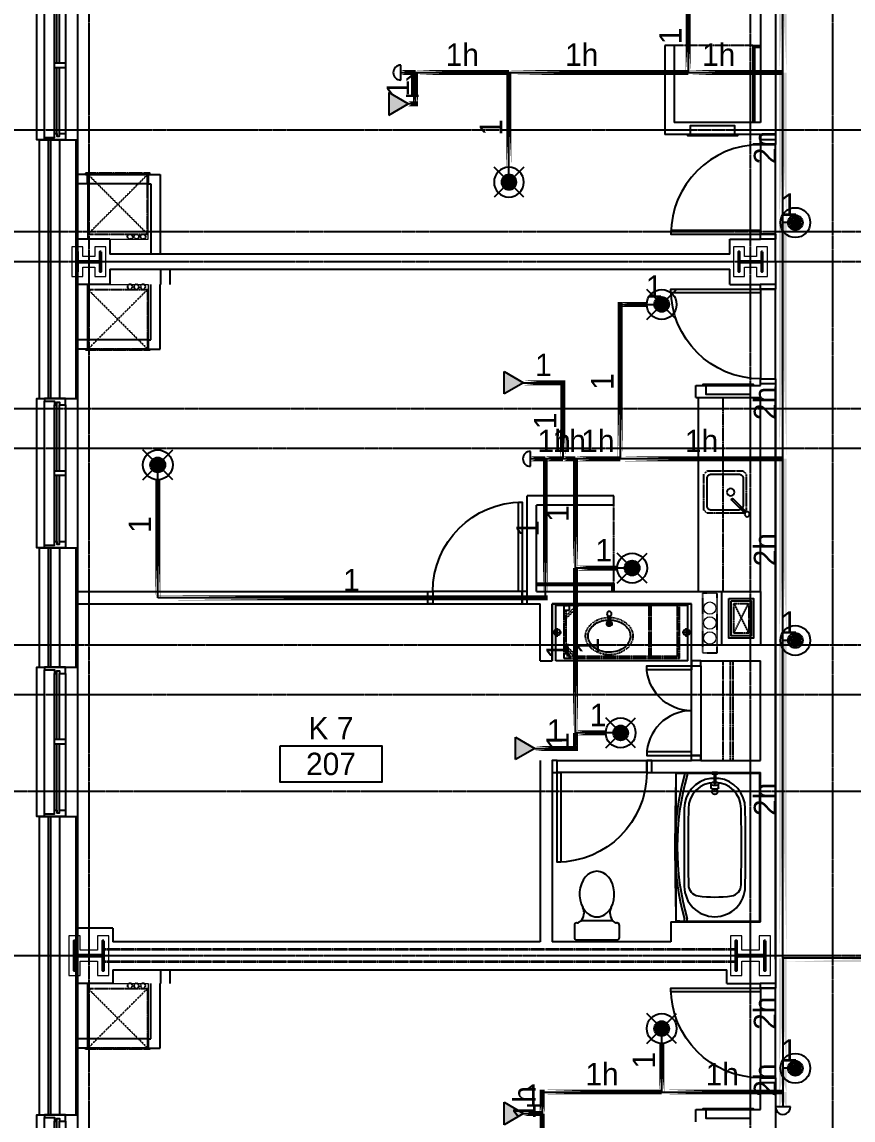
# Model space of a CAD drawing. Header units: inches. Extents: x -6955 to 13123, y -1334 to 3701.
# Drawn here: x 198.7 to 532.8, y 1567.5 to 2009 of the extents above; entities that cross this region are included whole.
import ezdxf
from ezdxf.enums import TextEntityAlignment as Align

# ---------------------------------------------------------------- set-up
doc = ezdxf.new("R2010")
doc.units = ezdxf.units.IN
doc.header["$MEASUREMENT"] = 0
doc.linetypes.add('CENTER2', pattern=[1.125, 0.75, -0.125, 0.125, -0.125])
doc.linetypes.add('HIDDEN2', pattern=[0.1875, 0.125, -0.0625])
for name, color, linetype, lineweight in [('A-Detl-Hatch', 1, 'Continuous', 18), ('A-Detl-Wide', 2, 'Continuous', 35), ('S-Detl-Hatch', 1, 'Continuous', 18), ('S-Detl-Wide', 3, 'Continuous', 35)]:
    doc.layers.add(name, color=color, linetype=linetype, lineweight=lineweight)
for name, color, linetype in [('A-Door', 7, 'Continuous'), ('A-Door-Head', 8, 'Continuous'), ('A-Eqpm', 4, 'Continuous'), ('A-Flor-Case', 6, 'Continuous'), ('A-Flor-Case-Hidden', 8, 'HIDDEN2'), ('A-Flor-Outline', 4, 'Continuous'), ('A-Flor-Ovhd', 1, 'HIDDEN2'), ('A-Flor-Pfix', 7, 'Continuous'), ('A-Flor-Spcl', 5, 'Continuous'), ('A-Flor-Wall Mtd Fixture', 7, 'Continuous'), ('A-Glaz', 7, 'Continuous'), ('A-Glaz-Sill', 8, 'Continuous'), ('A-Grid(SmallScale)', 11, 'CENTER2'), ('A-HVAC', 6, 'HIDDEN2'), ('A-Tag-Rm(Scale)', 7, 'Continuous'), ('A-Wall-Full', 7, 'Continuous'), ('A-Wall-Hatch', 15, 'Continuous'), ('headdn', 7, 'Continuous'), ('PIPEBL', 4, 'Continuous'), ('pipemn', 6, 'Continuous'), ('PIPESPC', 7, 'Continuous'), ('spk-cap', 7, 'Continuous'), ('TIDYPIPE', 7, 'Continuous')]:
    doc.layers.add(name, color=color, linetype=linetype)
doc.layers.add('G-Anno-Nplt', color=140, linetype='Continuous', lineweight=18, plot=False)
doc.styles.add('PIPE', font='PIPE.SHX')

# ---------------------------------------------------------------- blocks, each defined once
blk = doc.blocks.new('EXTERIOR WINDOW')
at = {"layer": 'A-Glaz'}
for p, q in [((3829.83, -10349.67), (3856.33, -10349.67)), ((3829.83, -10350.67), (3856.33, -10350.67)), ((3829.83, -10351.67), (3884.83, -10351.67)), ((3858.33, -10349.67), (3884.83, -10349.67)), ((3858.33, -10350.67), (3884.83, -10350.67))]:
    blk.add_line(p, q, dxfattribs=at)
for points in [[(3829.83, -10349.67), (3829.83, -10347.17), (3827.33, -10347.17), (3827.33, -10355.67), (3828.33, -10355.67), (3828.33, -10351.67), (3829.83, -10351.67), (3829.83, -10350.67), (3828.83, -10350.67), (3828.83, -10349.67), (3829.83, -10349.67)], [(3884.83, -10349.67), (3884.83, -10347.17), (3887.33, -10347.17), (3887.33, -10355.67), (3886.33, -10355.67), (3886.33, -10351.67), (3884.83, -10351.67), (3884.83, -10350.67), (3885.83, -10350.67), (3885.83, -10349.67), (3884.83, -10349.67)]]:
    blk.add_lwpolyline(points, dxfattribs=at)
blk.add_lwpolyline([(3858.33, -10347.17), (3856.33, -10347.17), (3856.33, -10351.67), (3858.33, -10351.67)], close=True, dxfattribs=at)
at = {"layer": 'A-Glaz-Sill'}
for p, q in [((3887.33, -10342.42), (3827.33, -10342.42)), ((3884.83, -10347.17), (3829.83, -10347.17)), ((3828.33, -10355.67), (3886.33, -10355.67))]:
    blk.add_line(p, q, dxfattribs=at)
blk.add_lwpolyline([(3827.33, -10355.67), (3827.33, -10358.67), (3887.33, -10358.67), (3887.33, -10355.67)], dxfattribs=at)
blk = doc.blocks.new('*U19')
at = {"layer": 'A-Detl-Hatch'}
h = blk.add_hatch(dxfattribs=at)
h.set_pattern_fill('ANSI32', color=256, scale=6, style=0)
h.set_pattern_definition([(45, (0, -6.06), (-1.591, 1.591), []), (45, (1.0607, -6.06), (-1.591, 1.591), [])])
edge = h.paths.add_edge_path()
edge.add_line((6, -12.12), (6, -11.515))
edge.add_line((6, -11.515), (0.795, -11.515))
edge.add_arc((0.795, -10.915), 0.6, 180, 270, ccw=False)
edge.add_line((0.195, -10.915), (0.195, -1.205))
edge.add_arc((0.795, -1.205), 0.6, 90, 180, ccw=False)
edge.add_line((0.795, -0.605), (6, -0.605))
edge.add_line((6, -0.605), (6, 0))
edge.add_line((6, 0), (-6, 0))
edge.add_line((-6, 0), (-6, -0.605))
edge.add_line((-6, -0.605), (-0.795, -0.605))
edge.add_arc((-0.795, -1.205), 0.6, 0, 90, ccw=False)
edge.add_line((-0.195, -1.205), (-0.195, -10.915))
edge.add_arc((-0.795, -10.915), 0.6, 270, 360, ccw=False)
edge.add_line((-0.795, -11.515), (-6, -11.515))
edge.add_line((-6, -11.515), (-6, -12.12))
edge.add_line((-6, -12.12), (6, -12.12))
at = {"color": 0, "linetype": 'ByBlock'}
blk.add_lwpolyline([(6, -12.12), (6, -11.515), (0.795, -11.515, -0.4142136), (0.195, -10.915), (0.195, -1.205, -0.4142136), (0.795, -0.605), (6, -0.605), (6, 0), (-6, 0), (-6, -0.605), (-0.795, -0.605, -0.4142136), (-0.195, -1.205), (-0.195, -10.915, -0.4142136), (-0.795, -11.515), (-6, -11.515), (-6, -12.12)], format="xyb", close=True, dxfattribs=at)
blk = doc.blocks.new('W12X65')
at = {"layer": 'S-Detl-Hatch'}
blk.add_lwpolyline([(13860.59, -7310.28), (13860.59, -7305.67), (13854.79, -7305.67), (13854.79, -7298.76), (13860.59, -7298.76), (13860.59, -7294.16), (13844.59, -7294.16), (13844.59, -7298.76), (13850.4, -7298.76), (13850.4, -7305.67), (13844.59, -7305.67), (13844.59, -7310.28)], close=True, dxfattribs=at)
at = {"layer": 'A-Detl-Wide'}
blk.add_blockref('*U19', (13852.59, -7296.16), dxfattribs=at)
blk = doc.blocks.new('*U18')
at = {"layer": 'A-Detl-Hatch'}
h = blk.add_hatch(dxfattribs=at)
h.set_pattern_fill('ANSI32', color=256, scale=6, style=0)
h.set_pattern_definition([(45, (0, -4.865), (-1.591, 1.591), []), (45, (1.0607, -4.865), (-1.591, 1.591), [])])
edge = h.paths.add_edge_path()
edge.add_line((3.98, -9.73), (3.98, -9.295))
edge.add_line((3.98, -9.295), (0.645, -9.295))
edge.add_arc((0.645, -8.795), 0.5, 180, 270, ccw=False)
edge.add_line((0.145, -8.795), (0.145, -0.935))
edge.add_arc((0.645, -0.935), 0.5, 90, 180, ccw=False)
edge.add_line((0.645, -0.435), (3.98, -0.435))
edge.add_line((3.98, -0.435), (3.98, 0))
edge.add_line((3.98, 0), (-3.98, 0))
edge.add_line((-3.98, 0), (-3.98, -0.435))
edge.add_line((-3.98, -0.435), (-0.645, -0.435))
edge.add_arc((-0.645, -0.935), 0.5, 0, 90, ccw=False)
edge.add_line((-0.145, -0.935), (-0.145, -8.795))
edge.add_arc((-0.645, -8.795), 0.5, -90, 0, ccw=False)
edge.add_line((-0.645, -9.295), (-3.98, -9.295))
edge.add_line((-3.98, -9.295), (-3.98, -9.73))
edge.add_line((-3.98, -9.73), (3.98, -9.73))
at = {"color": 0, "linetype": 'ByBlock'}
blk.add_lwpolyline([(3.98, -9.73), (3.98, -9.295), (0.645, -9.295, -0.4142136), (0.145, -8.795), (0.145, -0.935, -0.4142136), (0.645, -0.435), (3.98, -0.435), (3.98, 0), (-3.98, 0), (-3.98, -0.435), (-0.645, -0.435, -0.4142136), (-0.145, -0.935), (-0.145, -8.795, -0.4142136), (-0.645, -9.295), (-3.98, -9.295), (-3.98, -9.73)], format="xyb", close=True, dxfattribs=at)
blk = doc.blocks.new('W10X33')
at = {"layer": 'S-Detl-Hatch'}
blk.add_lwpolyline([(13773.78, -7310.28), (13773.78, -7305.84), (13769.95, -7305.84), (13769.95, -7300.98), (13773.78, -7300.98), (13773.78, -7296.55), (13761.82, -7296.55), (13761.82, -7300.98), (13765.66, -7300.98), (13765.66, -7305.84), (13761.82, -7305.84), (13761.82, -7310.28)], close=True, dxfattribs=at)
at = {"layer": 'A-Detl-Wide'}
blk.add_blockref('*U18', (13767.8, -7298.55), dxfattribs=at)
blk = doc.blocks.new('kitchen faucet')
for p, q in [((0.93, 0.38), (8.38, 0.38)), ((1, 0.12), (4, 0.12)), ((4, -0.12), (4, 0.12)), ((0.93, -0.38), (8.38, -0.38)), ((1, -0.12), (4, -0.12))]:
    blk.add_line(p, q)
blk.add_circle((0, 0), 1)
blk.add_arc((8.38, 0), 0.375, 270, 90)
blk = doc.blocks.new('kitchen sink')
blk.add_lwpolyline([(-14.94, -6.97, 0.143329), (-14, -7.25), (-3, -7.25, 0.414214), (-1.25, -5.5), (-1.25, 5.5, 0.414214), (-3, 7.25), (-14, 7.25, 0.414214), (-15.75, 5.5), (-15.75, -5.5, 0.143329), (-15.47, -6.44, 0.143329)], format="xyb")
blk.add_circle((-10.75, 0), 1.5)
at = {"layer": 'A-Flor-Case-Hidden'}
for p, q in [((-15.75, 8.5), (-17, 7.25)), ((-1.25, 8.5), (0, 7.25)), ((-16.64, -7.61), (-17, -7.25)), ((-15.75, -8.5), (-16.11, -8.14)), ((-1.25, -8.5), (0, -7.25))]:
    blk.add_line(p, q, dxfattribs=at)
for points in [[(-17, 7.25), (-17, -7.25)], [(-1.25, 8.5), (-15.75, 8.5)], [(0, -7.25), (0, 7.25)], [(-15.75, -8.5), (-1.25, -8.5)]]:
    blk.add_lwpolyline(points, dxfattribs=at)
at = {"rotation": 45.00000000000001}
blk.add_blockref('kitchen faucet', (-17.38, -8.88), dxfattribs=at)
blk = doc.blocks.new('18in door')
blk.add_lwpolyline([(0, 0), (1.5, 0), (1.5, 18), (0, 18)], close=True)
blk.add_arc((0, 0), 18, 0, 90)
blk = doc.blocks.new('Single 12x6 HVAC Shaft')
at = {"layer": 'A-Flor-Outline'}
blk.add_lwpolyline([(3.75, 17.75), (11.75, 17.75), (11.75, 3.75), (3.75, 3.75)], close=True, dxfattribs=at)
at = {"layer": 'A-HVAC'}
for p, q in [((4.75, 16.75), (10.75, 4.75)), ((4.75, 4.75), (10.75, 16.75))]:
    blk.add_line(p, q, dxfattribs=at)
blk.add_lwpolyline([(4.75, 16.75), (10.75, 16.75), (10.75, 4.75), (4.75, 4.75)], close=True, dxfattribs=at)
at = {"layer": 'A-Wall-Full'}
for points in [[(0, 21.5), (15.5, 21.5), (15.5, 0), (0, 0)], [(2.75, 18.75), (12.75, 18.75), (12.75, 2.75), (2.75, 2.75)]]:
    blk.add_lwpolyline(points, close=True, dxfattribs=at)
blk = doc.blocks.new('Plumbing Chase')
at = {"layer": 'A-Flor-Outline', "linetype": 'HIDDEN2', "ltscale": 0.5}
blk.add_lwpolyline([(0.625, 0), (6.625, 0), (6.625, 24), (0.625, 24)], close=True, dxfattribs=at)
at = {"layer": 'G-Anno-Nplt'}
for centre in [(3.625, 18), (3.625, 12), (3.625, 6)]:
    blk.add_circle(centre, 2.5, dxfattribs=at)
blk = doc.blocks.new('shower head')
for p, q in [((0.5, 0.25), (4.48, 0.25)), ((6.04, 1.5), (4.5, 1.5)), ((0.5, -0.25), (4.48, -0.25)), ((6.02, -1.5), (4.49, -1.5))]:
    blk.add_line(p, q)
blk.add_lwpolyline([(0, -1.12), (0.5, -1.12), (0.5, 1.12), (0, 1.12)], close=True)
at = {"extrusion": (0, 0, -1)}
for centre, start_param, end_param in [((4.5, 0), 4.878708, 10.826996), ((6.02, 0), 6.265998, 9.430839)]:
    blk.add_ellipse(centre, major_axis=(0, 1.5), ratio=0.483735, start_param=start_param, end_param=end_param, dxfattribs=at)
blk.add_open_spline([(4.48, 0.25), (4.49, 0.2), (4.49, 0.16), (4.49, 0.11), (4.5, 0.04), (4.5, -0.04), (4.49, -0.11), (4.49, -0.16), (4.49, -0.21), (4.48, -0.25)], degree=3, knots=[7.6339989, 7.6339989, 7.6339989, 7.6339989, 7.7552894, 7.7552894, 7.7552894, 7.9540134, 7.9540134, 7.9540134, 8.074038, 8.074038, 8.074038, 8.074038])
blk = doc.blocks.new('shower curtain rod')
for p, q in [((-59.75, 0), (-60, 0)), ((-59.75, -2.5), (-59.75, 0)), ((-0.25, 0), (0, 0)), ((-0.25, -2.5), (-0.25, 0)), ((-59.75, -2.5), (-60, -2.5)), ((-59.75, -0.75), (-58.86, -0.75)), ((-59.75, -1.75), (-59, -1.75)), ((-0.25, -0.75), (-1.14, -0.75)), ((-0.25, -1.75), (-1, -1.75)), ((-0.25, -2.5), (0, -2.5))]:
    blk.add_line(p, q)
for centre, radius, start, end in [((-30, 101.37), 107.12, 254.2934, 285.7066), ((-30, 101.34), 106.09, 254.2167, 285.7833)]:
    blk.add_arc(centre, radius, start, end)
blk = doc.blocks.new('tub plan')
for p, q in [((0.12, -32.25), (0.12, -0.31)), ((59.44, -0.12), (0.31, -0.12)), ((59.63, -32.25), (59.63, -0.31)), ((2.25, -16.5), (2.25, -20)), ((-0.07, -33.87), (59.81, -33.87)), ((0.19, -33.86), (0.19, -32.36)), ((59.56, -33.86), (59.56, -32.36))]:
    blk.add_line(p, q)
blk.add_circle((7.62, -18.25), 1.09)
for centre, radius, start, end in [((0.31, -0.31), 0.188, 90, 180), ((59.44, -0.31), 0.188, 0, 90), ((14.37, -18.25), 12.25, 90, 171.7868), ((14.5, -18.25), 10.59, 90, 180), ((30, -982.48), 976.6, 89.08325, 90.91675), ((29.77, -940.73), 933.2, 89.06218, 90.93782), ((45.05, -12.16), 4.5, 8.0478, 90), ((45.62, -18.25), 12.25, 270, 90), ((1.97, -18.25), 48, 351.9522, 8.0478), ((14.37, -18.25), 12.25, 188.2132, 270), ((14.5, -18.25), 10.59, 180, 270), ((45.05, -24.34), 4.5, 270, 351.9522), ((30, 945.98), 976.6, 269.08325, 270.91675), ((29.77, 904.23), 933.2, 269.06218, 270.93782), ((0.25, -32.25), 0.13, 180, 241.143), ((0.25, -33.69), 0.13, 246.6399, 270), ((29.87, 1136.13), 1170.38, 268.54955, 271.45045), ((59.5, -32.25), 0.13, 298.857, 0), ((59.81, -33.81), 0.06, 270, 0)]:
    blk.add_arc(centre, radius, start, end)
at = {"layer": 'A-Flor-Pfix'}
blk.add_blockref('shower head', (-0.07, -18.25), dxfattribs=at)
at = {"layer": 'A-Flor-Spcl'}
blk.add_blockref('shower curtain rod', (59.87, -28.62), dxfattribs=at)
blk = doc.blocks.new('Toiliet American Std Cadet Pro')
for p, q in [((5.84, 9.06), (1, 9.06)), ((0, 8.06), (0, -8.06)), ((6.84, 7.9), (6.84, 8.06)), ((7.53, 6.52), (7, 7.36)), ((7.69, -5.98), (7.69, 5.98)), ((6.84, -8.06), (6.84, -7.9)), ((7, -7.36), (7.53, -6.52)), ((1, -9.06), (5.84, -9.06))]:
    blk.add_line(p, q)
for centre, radius, start, end in [((1, 8.06), 1, 90, 180), ((5.84, 8.06), 1, 0, 90), ((7.84, 7.9), 1, 180, 212.4157), ((6.69, 5.98), 1, 0, 32.4157), ((10.89, 10.1), 4.91, 226.8784, 295.5831), ((1, -8.06), 1, 180, 270), ((5.84, -8.06), 1, 270, 0), ((7.84, -7.9), 1, 147.5844, 180), ((10.89, -10.1), 4.91, 64.417, 133.1217), ((6.69, -5.98), 1, 327.5844, 0)]:
    blk.add_arc(centre, radius, start, end)
for start_param, end_param in [(2.197169, 4.086017), (4.086017, 8.480354)]:
    blk.add_ellipse((18.39, 0), major_axis=(9.17, 0), ratio=0.762999, start_param=start_param, end_param=end_param)
blk = doc.blocks.new('sink1915rear')
for p, q in [((-0.37, -1.9), (-0.37, -5.29)), ((-0.12, -1.97), (-0.12, -4.54)), ((0.13, -1.97), (0.13, -4.54)), ((0.38, -1.9), (0.38, -5.29)), ((0.38, -5.29), (-0.37, -5.29)), ((0.13, -4.54), (-0.12, -4.54))]:
    blk.add_line(p, q)
blk.add_circle((0, -1.04), 0.938)
for start, end in [(112.0243, 67.9757), (138.5829, 221.4171), (318.587, 41.413), (264.1135, 275.8865)]:
    blk.add_arc((0, -5.04), 1, start, end)
blk.add_open_spline([(-0.75, -3.54), (-1.37, -3.58), (-1.99, -3.68), (-3.59, -4.07), (-4.53, -4.46), (-6.15, -5.47), (-6.84, -6.09), (-7.86, -7.44), (-8.21, -8.17), (-8.46, -9.28), (-8.5, -9.65), (-8.5, -10.01), (-8.5, -10.59), (-8.4, -11.17), (-7.93, -12.47), (-7.49, -13.18), (-6.28, -14.46), (-5.51, -15.02), (-3.75, -15.9), (-2.76, -16.21), (-0.69, -16.54), (0.38, -16.56), (2.47, -16.29), (3.47, -16), (5.27, -15.17), (6.07, -14.63), (7.34, -13.38), (7.81, -12.68), (8.41, -11.21), (8.54, -10.45), (8.44, -8.94), (8.22, -8.19), (7.42, -6.76), (6.85, -6.1), (5.41, -4.95), (4.55, -4.47), (2.7, -3.81), (1.74, -3.61), (0.75, -3.54)], degree=3, knots=[4.798605, 4.798605, 4.798605, 4.798605, 5.014176, 5.014176, 5.378501, 5.378501, 5.742827, 5.742827, 6.107152, 6.107152, 6.283185, 6.283185, 6.283185, 6.561131, 6.561131, 6.925457, 6.925457, 7.289782, 7.289782, 7.654107, 7.654107, 8.018433, 8.018433, 8.382758, 8.382758, 8.747084, 8.747084, 9.111409, 9.111409, 9.475734, 9.475734, 9.84006, 9.84006, 10.204385, 10.204385, 10.56871, 10.56871, 10.909356, 10.909356, 10.909356, 10.909356])
at = {"layer": 'A-Flor-Case-Hidden', "linetype": 'HIDDEN2', "ltscale": 0.25}
blk.add_ellipse((0, -10.01), major_axis=(-9.5, 0), ratio=0.789474, start_param=4.791408, end_param=10.916548, dxfattribs=at)
blk = doc.blocks.new('wall sconce')
for p, q in [((0, 0), (3.75, 0)), ((2, -1.75), (2, 1.75))]:
    blk.add_line(p, q)
blk.add_circle((2, 0), 1.25)
blk = doc.blocks.new('41in Std Vanity')
at = {"layer": 'A-Flor-Case'}
for p, q in [((23, 54.5), (0, 54.5)), ((0.75, 1.5), (0.75, 54.5)), ((23, 1.5), (23, 54.5)), ((23, 1.5), (0, 1.5))]:
    blk.add_line(p, q, dxfattribs=at)
at = {"layer": 'A-Flor-Case-Hidden'}
for p, q in [((22, 51.12), (0.75, 51.12)), ((4.83, 50.38), (0.75, 46.3)), ((5.89, 50.38), (0.75, 45.24)), ((20, 50.38), (2.75, 50.38)), ((16.86, 50.38), (21.25, 45.99)), ((17.92, 50.38), (21.25, 47.05)), ((21.25, 4.88), (21.25, 49.12)), ((22, 4.88), (22, 51.12)), ((21.25, 17), (0.75, 17)), ((21.25, 16.25), (0.75, 16.25)), ((21.25, 5.62), (0.75, 5.62)), ((22, 4.88), (0.75, 4.88))]:
    blk.add_line(p, q, dxfattribs=at)
for points in [[(0.75, 49.12), (2.75, 49.12), (2.75, 51.12), (0.75, 51.12)], [(20, 49.12), (22, 49.12), (22, 51.12), (20, 51.12)]]:
    blk.add_lwpolyline(points, close=True, dxfattribs=at)
at = {"layer": 'A-Wall-Full'}
for p, q in [((0, 0), (0, 56)), ((0, 56), (23, 56)), ((23, 0), (0, 0))]:
    blk.add_line(p, q, dxfattribs=at)
at = {"layer": 'A-Flor-Pfix', "rotation": 90}
blk.add_blockref('sink1915rear', (2.99, 33.06), dxfattribs=at)
at = {"layer": 'A-Flor-Wall Mtd Fixture', "xscale": -1, "rotation": 90}
blk.add_blockref('wall sconce', (11.5, 56), dxfattribs=at)
at = {"layer": 'A-Flor-Wall Mtd Fixture', "rotation": 90}
blk.add_blockref('wall sconce', (11.5, 0), dxfattribs=at)
blk = doc.blocks.new('36in door')
blk.add_lwpolyline([(-1.5, -36), (0, -36), (0, 0), (-1.5, 0)], close=True)
blk.add_arc((0, 0), 36, 180, 270)
blk = doc.blocks.new('HVAC UNIT NICHE')
at = {"layer": 'A-Door-Head'}
blk.add_lwpolyline([(4, 0), (28.5, 0), (28.5, -3.75), (4, -3.75)], close=True, dxfattribs=at)
at = {"layer": 'A-HVAC'}
for p, q in [((4.25, 0), (28.25, -24)), ((4.25, -24), (28.25, 0))]:
    blk.add_line(p, q, dxfattribs=at)
for points in [[(3.25, 0), (29.25, 0), (29.25, 0.5), (3.25, 0.5)], [(4.25, -24), (28.25, -24), (28.25, 0), (4.25, 0)]]:
    blk.add_lwpolyline(points, close=True, dxfattribs=at)
for centre in [(21.13, -25), (23.75, -25), (26.36, -25)]:
    blk.add_circle(centre, 1, dxfattribs=at)
at = {"layer": 'A-Wall-Full'}
for p, q in [((4, 0), (0, 0)), ((4, -3.75), (4, 0)), ((28.5, 0), (33.25, 0)), ((28.5, -3.75), (28.5, 0)), ((33.25, 0), (33.25, -26)), ((4, -3.75), (0, -3.75)), ((28.5, -3.75), (29.5, -3.75)), ((29.5, -3.75), (29.5, -26))]:
    blk.add_line(p, q, dxfattribs=at)
at = {"layer": 'G-Anno-Nplt'}
blk.add_lwpolyline([(4, 0), (4, -26), (28.5, -26), (28.5, 0)], close=True, dxfattribs=at)
blk = doc.blocks.new('Rm Tag')
blk.add_lwpolyline([(-0.2124, 0.0759), (0.2124, 0.0759), (0.2124, -0.0759), (-0.2124, -0.0759)], close=True)
for p in [(0, 0.2858), (0, 0.1493), (0, 0)]:
    blk.add_attdef('XXX', text='', height=0.0938).set_placement(p, align=Align.MIDDLE_CENTER)
blk = doc.blocks.new('side2')
for p, q in [((0, 0), (7.79, 4.5)), ((7.79, 4.5), (7.79, -4.5)), ((7.79, -4.5), (0, 0))]:
    blk.add_line(p, q)
blk.add_solid([(7.79, -4.5), (0, 0), (7.79, 4.5)])
blk = doc.blocks.new('dpend2')
for p, q in [((-6, -6), (6, 6)), ((6, -6), (-6, 6))]:
    blk.add_line(p, q)
for radius in [6, 3]:
    blk.add_circle((0, 0), radius)
for points in [[(0, 0), (-3, 0), (-2.08, 2.07)], [(0, 0), (-3, 0), (-2.08, -2.07)], [(0, 0), (0, 3), (-2.12, 2.14)], [(0, 0), (0, -3), (-2.12, -2.14)], [(0, 0), (0, 3), (2.12, 2.14)], [(0, 0), (3, 0), (2.08, 2.07)], [(0, 0), (3, 0), (2.08, -2.07)], [(0, 0), (0, -3), (2.12, -2.14)]]:
    blk.add_solid(points)
blk = doc.blocks.new('dpend1')
for radius in [6, 3]:
    blk.add_circle((0, 0), radius)
for points in [[(0.01, 2.97), (-2.53, -1.59), (-2.62, 1.36)], [(0.01, 2.97), (-2.49, -1.59), (2.52, -1.59)], [(2.52, -1.59), (0.01, 2.97), (2.6, 1.47)], [(2.52, -1.59), (-2.53, -1.59), (0.01, -2.98)]]:
    blk.add_solid(points)
blk = doc.blocks.new('PIPESPC')
at = {"layer": 'PIPESPC', "style": 'PIPE', "width": 0.9}
blk.add_attdef('SIZE', text='', height=9, dxfattribs=at).set_placement((0, 4.02), align=Align.CENTER)
at = {"layer": 'PIPESPC', "style": 'PIPE', "flags": 1}
blk.add_attdef('SCHED', (25.3, 3.89), '', height=9, dxfattribs=at)
blk = doc.blocks.new('CAP')
blk.add_line((0, 3), (0, -3))
blk.add_arc((0, 0), 3, 270, 90)

msp = doc.modelspace()

# ---------------------------------------------------------------- linework, layer by layer
at = {"layer": 'A-Door'}
for points in [[(495.5897, 1959.6823), (495.5897, 1961.6823), (501.5897, 1961.6823), (501.5897, 1959.6823)], [(495.5897, 1921.6823), (495.5897, 1923.6823), (501.5897, 1923.6823), (501.5897, 1921.6823)], [(501.5925, 1903.5173), (501.5925, 1901.5173), (495.5925, 1901.5173), (495.5925, 1903.5173)], [(501.5925, 1865.5173), (501.5925, 1863.5173), (495.5925, 1863.5173), (495.5925, 1865.5173)], [(361.8425, 1779.9523), (363.8425, 1779.9523), (363.8425, 1775.0773), (361.8425, 1775.0773)], [(401.8425, 1779.9523), (399.8425, 1779.9523), (399.8425, 1775.0773), (401.8425, 1775.0773)], [(467.8425, 1750.0773), (471.5925, 1750.0773), (471.5925, 1752.0773), (467.8425, 1752.0773)], [(467.8425, 1714.0773), (471.5925, 1714.0773), (471.5925, 1712.0773), (467.8425, 1712.0773)], [(413.8425, 1712.0773), (411.8425, 1712.0773), (411.8425, 1707.2023), (413.8425, 1707.2023)], [(451.8425, 1712.0773), (449.8425, 1712.0773), (449.8425, 1707.2023), (451.8425, 1707.2023)], [(501.592, 1622.4973), (501.592, 1620.4973), (495.592, 1620.4973), (495.592, 1622.4973)], [(501.592, 1584.4973), (501.592, 1582.4973), (495.592, 1582.4973), (495.592, 1584.4973)]]:
    msp.add_lwpolyline(points, close=True, dxfattribs=at)
at = {"layer": 'A-Door-Head'}
for points in [[(495.5897, 1959.6823), (495.5897, 1923.6823), (501.5897, 1923.6823), (501.5897, 1959.6823)], [(501.5925, 1865.5173), (501.5925, 1901.5173), (495.5925, 1901.5173), (495.5925, 1865.5173)], [(399.8425, 1779.9523), (363.8425, 1779.9523), (363.8425, 1775.0773), (399.8425, 1775.0773)], [(467.8425, 1750.0773), (471.5925, 1750.0773), (471.5925, 1714.0773), (467.8425, 1714.0773)], [(413.8425, 1712.0773), (449.8425, 1712.0773), (449.8425, 1707.2023), (413.8425, 1707.2023)], [(501.592, 1584.4973), (501.592, 1620.4973), (495.592, 1620.4973), (495.592, 1584.4973)]]:
    msp.add_lwpolyline(points, close=True, dxfattribs=at)
at = {"layer": 'A-Eqpm'}
for points in [[(467.3411, 1963.6823), (485.3411, 1963.6823), (485.3411, 1967.1823), (467.3411, 1967.1823)], [(466.3411, 1963.6823), (486.3411, 1963.6823), (486.3411, 1963.1823), (466.3411, 1963.1823)], [(492.5925, 1862.8273), (472.5925, 1862.8273), (472.5925, 1863.3273), (492.5925, 1863.3273)], [(491.5925, 1862.8273), (473.5925, 1862.8273), (473.5925, 1859.3273), (491.5925, 1859.3273)], [(492.5916, 1571.7023), (472.5916, 1571.7023), (472.5916, 1572.2023), (492.5916, 1572.2023)], [(491.5916, 1571.7023), (473.5916, 1571.7023), (473.5916, 1568.2023), (491.5916, 1568.2023)]]:
    msp.add_lwpolyline(points, close=True, dxfattribs=at)
at = {"layer": 'A-Flor-Case'}
for p, q in [((492.4647, 1999.5573), (492.4647, 1968.5573)), ((492.4647, 1999.5573), (495.4647, 1999.5573)), ((492.4647, 1998.8073), (495.4647, 1998.8073)), ((493.2147, 1998.8073), (493.2147, 1968.5573)), ((470.5925, 1857.9523), (470.5925, 1779.9523)), ((436.5925, 1783.2023), (405.5925, 1783.2023)), ((435.8425, 1782.4523), (405.5925, 1782.4523)), ((435.8425, 1783.2023), (435.8425, 1779.9523)), ((436.5925, 1783.2023), (436.5925, 1779.9523))]:
    msp.add_line(p, q, dxfattribs=at)
at = {"layer": 'A-Flor-Ovhd'}
for p, q in [((492.4647, 1999.5573), (460.8397, 1999.5573)), ((480.5925, 1779.9523), (480.5925, 1857.7023)), ((436.5925, 1783.2023), (436.5925, 1814.8273)), ((480.5925, 1712.0773), (480.5925, 1752.0773)), ((483.5925, 1712.0773), (483.5925, 1752.0773)), ((484.5925, 1712.0773), (484.5925, 1752.0773))]:
    msp.add_line(p, q, dxfattribs=at)
at = {"layer": 'A-Grid(SmallScale)'}
for p, q in [((225.5897, 3132.3201), (225.5897, 1223.6428)), ((491.5916, 1223.6428), (491.5916, 3132.3201)), ((524.5897, 3132.3201), (524.5897, 1223.6428)), ((-6.4103, 1965.5773), (3801.5897, 1965.5773)), ((3801.5897, 1912.5773), (-6.4103, 1912.5773)), ((17.7045, 1853.5773), (3801.5897, 1853.5773)), ((-6.4103, 1837.5773), (3801.5897, 1837.5773)), ((19.3911, 1758.5773), (3801.5897, 1758.5773)), ((-6.4103, 1738.5773), (3801.5897, 1738.5773)), ((3799.5897, 1699.5773), (8.3999, 1699.5773)), ((3801.5897, 1633.5773), (-6.4103, 1633.5773))]:
    msp.add_line(p, q, dxfattribs=at)
msp.add_lwpolyline([(3801.5897, 1924.5773), (18.5272, 1924.5773), (6.4647, 1939.3898), (-40.7853, 1939.3898)], dxfattribs=at)
at = {"layer": 'A-Wall-Full'}
for p, q in [((501.5897, 2132.5773), (501.5897, 1959.6823)), ((495.5897, 2058.5573), (495.5897, 1968.5573)), ((460.8397, 1999.5573), (457.0897, 1999.5573)), ((457.0897, 1999.5573), (457.0897, 1963.6823)), ((460.8397, 1999.5573), (460.8397, 1968.5573)), ((495.5897, 1968.5573), (460.8397, 1968.5573)), ((205.5897, 1961.5773), (220.9647, 1961.5773)), ((205.5897, 1961.5773), (205.5897, 1857.5773)), ((220.9647, 1961.5773), (220.9647, 1857.5773)), ((495.5897, 1963.6823), (457.0897, 1963.6823)), ((495.5897, 1963.6823), (495.5897, 1959.6823)), ((501.5897, 1959.6823), (495.5897, 1959.6823)), ((220.9647, 1918.0098), (220.9647, 1943.9973)), ((233.9547, 1921.6823), (220.9647, 1921.6823)), ((233.9547, 1921.6823), (233.9547, 1915.5773)), ((250.4647, 1921.6823), (250.4647, 1915.5773)), ((254.2147, 1921.6823), (254.2147, 1915.5773)), ((483.2266, 1921.6823), (495.5897, 1921.6823)), ((483.2266, 1915.5773), (483.2266, 1921.6823)), ((501.5897, 1923.6823), (495.5897, 1923.6823)), ((495.5897, 1921.6823), (495.5897, 1923.6823)), ((501.5897, 1912.5773), (501.5897, 1923.6823)), ((483.2266, 1915.5773), (233.9547, 1915.5773)), ((501.5897, 1912.0883), (501.5931, 1901.5173)), ((233.9547, 1909.5773), (483.2266, 1909.5773)), ((233.9547, 1909.5773), (233.9547, 1903.4723)), ((254.4656, 1903.4723), (254.4656, 1909.5773)), ((258.2156, 1903.4723), (258.2156, 1909.5773)), ((483.2266, 1903.4723), (483.2266, 1909.5773)), ((233.9547, 1903.4723), (220.9656, 1903.4723)), ((483.2266, 1903.4723), (495.5925, 1903.4723)), ((495.5925, 1901.5173), (495.5925, 1903.4723)), ((495.5925, 1901.5173), (501.5931, 1901.5173)), ((495.5925, 1865.5173), (501.5925, 1865.5173)), ((495.5925, 1862.8273), (495.5925, 1865.5173)), ((501.5925, 1865.5173), (501.5925, 1632.1758)), ((469.5925, 1862.8273), (495.5925, 1862.8273)), ((469.5925, 1857.9523), (469.5925, 1862.8273)), ((501.5925, 1632.1758), (501.5925, 1862.3473)), ((205.5897, 1857.5773), (220.9647, 1857.5773)), ((469.5925, 1857.9523), (495.5925, 1857.9523)), ((495.5925, 1779.9523), (495.5925, 1857.9523)), ((401.8425, 1779.9523), (401.8425, 1818.4523)), ((436.5925, 1818.4523), (401.8425, 1818.4523)), ((436.5925, 1814.7023), (405.5925, 1814.7023)), ((405.5925, 1779.9523), (405.5925, 1814.7023)), ((436.5925, 1814.7023), (436.5925, 1818.4523)), ((205.5897, 1797.5773), (220.9647, 1797.5773)), ((205.5897, 1797.5773), (205.5897, 1749.5773)), ((220.9647, 1797.5773), (220.9647, 1749.5773)), ((220.9656, 1779.9523), (363.8425, 1779.9523)), ((363.8425, 1779.9523), (363.8425, 1775.0773)), ((405.5925, 1779.9523), (495.5925, 1779.9523)), ((220.9656, 1775.0773), (363.8425, 1775.0773)), ((406.9675, 1752.0773), (406.9675, 1775.0773)), ((411.8425, 1775.0773), (467.8425, 1775.0773)), ((411.8425, 1752.0773), (411.8425, 1775.0773)), ((467.8425, 1750.0773), (467.8425, 1775.0773)), ((205.5897, 1749.5773), (220.9647, 1749.5773)), ((406.9675, 1752.0773), (411.8425, 1752.0773)), ((467.8425, 1750.0773), (471.5925, 1750.0773)), ((471.5925, 1752.0773), (495.5925, 1752.0773)), ((471.5925, 1750.0773), (471.5925, 1752.0773)), ((495.5925, 1712.0773), (495.5925, 1752.0773)), ((467.8425, 1712.0773), (467.8425, 1714.0773)), ((467.8425, 1714.0773), (471.5925, 1714.0773)), ((471.5925, 1712.0773), (471.5925, 1714.0773)), ((406.9675, 1712.0773), (406.9675, 1639.2023)), ((413.8425, 1707.2023), (413.8425, 1712.0773)), ((449.8425, 1707.2023), (449.8425, 1712.0773)), ((449.8425, 1712.0773), (467.8425, 1712.0773)), ((471.5925, 1712.0773), (495.5925, 1712.0773)), ((411.8425, 1707.2023), (411.8425, 1639.2023)), ((411.8425, 1707.2023), (413.8425, 1707.2023)), ((449.8425, 1707.2023), (495.5925, 1707.2023)), ((495.5925, 1647.2623), (495.5925, 1707.2023)), ((205.5897, 1689.5773), (220.9647, 1689.5773)), ((205.5897, 1689.5773), (205.5897, 1569.5773)), ((220.9647, 1689.5773), (220.9647, 1569.5773)), ((459.5925, 1647.2623), (459.5925, 1639.2023)), ((459.5925, 1647.2623), (495.5925, 1647.2623)), ((235.1497, 1644.7023), (220.9656, 1644.7023)), ((235.1497, 1644.7023), (235.1497, 1639.2023)), ((406.9675, 1639.2023), (235.1497, 1639.2023)), ((459.5925, 1639.2023), (411.8425, 1639.2023)), ((501.5925, 1632.1758), (501.5927, 1620.4973)), ((235.1497, 1627.9523), (482.0316, 1627.9523)), ((235.1497, 1627.9523), (235.1497, 1622.4523)), ((254.4652, 1622.4523), (254.4652, 1627.9523)), ((258.2152, 1622.4523), (258.2152, 1627.9523)), ((482.0316, 1622.4523), (482.0316, 1627.9523)), ((235.1497, 1622.4523), (220.9652, 1622.4523)), ((482.0316, 1622.4523), (495.592, 1622.4523)), ((495.592, 1620.4973), (495.592, 1622.4523)), ((495.592, 1620.4973), (501.5927, 1620.4973)), ((495.5916, 1571.7023), (495.592, 1584.4973)), ((495.592, 1584.4973), (501.592, 1584.4973)), ((501.592, 1584.4973), (501.592, 1543.2023)), ((469.5916, 1571.7023), (495.5916, 1571.7023)), ((469.5916, 1566.8273), (469.5916, 1571.7023)), ((205.5897, 1569.5773), (220.9647, 1569.5773))]:
    msp.add_line(p, q, dxfattribs=at)
msp.add_lwpolyline([(401.8425, 1779.9523), (399.8425, 1779.9523), (399.8425, 1775.0773), (406.9675, 1775.0773)], dxfattribs=at)
at = {"layer": 'A-Wall-Hatch'}
for p, q in [((209.2147, 1961.5773), (209.2147, 1857.5773)), ((210.2147, 1961.5773), (210.2147, 1857.5773)), ((213.7147, 1961.5773), (213.7147, 1857.5773)), ((220.3397, 1961.5773), (220.3397, 1857.5773)), ((209.2147, 1797.5773), (209.2147, 1749.5773)), ((210.2147, 1797.5773), (210.2147, 1749.5773)), ((213.7147, 1797.5773), (213.7147, 1749.5773)), ((220.3397, 1797.5773), (220.3397, 1749.5773)), ((209.2147, 1689.5773), (209.2147, 1569.5773)), ((210.2147, 1689.5773), (210.2147, 1569.5773)), ((213.7147, 1689.5773), (213.7147, 1569.5773)), ((220.3397, 1689.5773), (220.3397, 1569.5773))]:
    msp.add_line(p, q, dxfattribs=at)
at = {"layer": 'PIPEBL'}
for p, q in [((466.5596, 2018.0673), (466.5596, 1988.6297)), ((350.9546, 1988.6297), (356.9546, 1988.6297)), ((356.9546, 1988.6297), (394.4546, 1988.6297)), ((356.9546, 1976.0673), (356.9546, 1988.6297)), ((394.4546, 1944.5673), (394.4546, 1988.6297)), ((394.4546, 1988.6297), (466.5596, 1988.6297)), ((466.5596, 1988.6297), (504.5925, 1988.6297)), ((356.9546, 1976.0673), (353.9546, 1976.0673)), ((509.5897, 1928.3201), (504.5925, 1928.3201)), ((439.2087, 1895.4119), (455.8673, 1895.4119)), ((439.2087, 1895.4119), (439.2087, 1833.3523)), ((400.3673, 1863.9119), (416.186, 1863.9119)), ((416.186, 1863.9119), (416.186, 1833.3483)), ((409.086, 1833.3483), (403.086, 1833.3483)), ((416.186, 1833.3483), (409.086, 1833.3483)), ((409.086, 1833.3483), (409.086, 1777.4048)), ((421.1905, 1833.3483), (416.186, 1833.3483)), ((421.1905, 1789.4177), (421.1905, 1833.3483)), ((439.2087, 1833.3483), (421.1905, 1833.3483)), ((504.5925, 1833.3483), (439.2087, 1833.3483)), ((253.272, 1777.4048), (253.272, 1830.9119)), ((421.1905, 1723.1619), (421.1905, 1789.4177)), ((443.9776, 1789.4177), (421.1905, 1789.4177)), ((409.086, 1777.4048), (253.272, 1777.4048)), ((509.5897, 1760.3201), (504.5925, 1760.3201)), ((421.1905, 1716.9119), (421.1905, 1723.1619)), ((439.3673, 1723.1619), (421.1905, 1723.1619)), ((404.8673, 1716.9119), (421.1905, 1716.9119)), ((455.8664, 1578.7869), (455.8664, 1604.2869)), ((509.5897, 1588.3201), (504.5925, 1588.3201)), ((407.8571, 1578.7869), (455.8664, 1578.7869)), ((407.8571, 1578.7869), (407.8571, 1570.1359)), ((445.3664, 1578.7869), (455.8664, 1578.7869)), ((455.8664, 1578.7869), (504.5925, 1578.7869)), ((400.3664, 1570.1359), (407.8571, 1570.1359)), ((407.8571, 1570.1359), (407.8571, 1501.093))]:
    msp.add_line(p, q, dxfattribs=at)
at = {"layer": 'pipemn'}
for p, q in [((504.5925, 1988.6297), (504.5925, 2044.3201)), ((504.5925, 1928.3201), (504.5925, 1988.6297)), ((504.5925, 1833.3483), (504.5925, 1928.3201)), ((504.5925, 1760.3201), (504.5925, 1833.3483)), ((504.5925, 1632.5773), (504.5925, 1760.3201)), ((589.5897, 1632.5773), (504.5925, 1632.5773)), ((504.5925, 1632.5773), (504.5925, 1588.3201)), ((504.5925, 1588.3201), (504.5925, 1578.7869)), ((504.5925, 1578.7869), (504.5925, 1572.7869))]:
    msp.add_line(p, q, dxfattribs=at)
at = {"layer": 'S-Detl-Wide', "linetype": 'HIDDEN2'}
for p, q in [((486.5316, 1636.0773), (231.6497, 1636.0773)), ((486.5316, 1631.0773), (231.6497, 1631.0773))]:
    msp.add_line(p, q, dxfattribs=at)
at = {"layer": 'TIDYPIPE', "color": 7}
for points, const_width in [([(504.5925, 1988.6297), (504.5925, 2044.3201)], 3), ([(466.5596, 1988.6297), (466.5596, 2018.0673)], 2), ([(350.9546, 1988.6297), (356.9546, 1988.6297)], 2), ([(356.9546, 1988.6297), (394.4546, 1988.6297)], 2), ([(356.9546, 1975.0673), (356.9546, 1988.6297)], 2), ([(394.4546, 1988.6297), (466.5596, 1988.6297)], 2), ([(394.4546, 1950.5673), (394.4546, 1988.6297)], 2), ([(466.5596, 1988.6297), (504.5925, 1988.6297)], 2), ([(504.5925, 1928.3201), (504.5925, 1988.6297)], 3), ([(353.9546, 1976.0673), (357.9546, 1976.0673)], 2), ([(504.5925, 1833.3483), (504.5925, 1928.3201)], 3), ([(438.2087, 1895.4119), (449.8673, 1895.4119)], 2), ([(439.2087, 1833.3523), (439.2087, 1896.4119)], 2), ([(400.3673, 1863.9119), (417.186, 1863.9119)], 2), ([(416.186, 1833.3483), (416.186, 1864.9119)], 2), ([(403.086, 1833.3483), (409.086, 1833.3483)], 2), ([(409.086, 1833.3483), (416.186, 1833.3483)], 2), ([(409.086, 1776.4048), (409.086, 1833.3483)], 2), ([(416.186, 1833.3483), (421.1905, 1833.3483)], 2), ([(421.1905, 1833.3483), (439.2087, 1833.3483)], 2), ([(421.1905, 1789.4177), (421.1905, 1833.3483)], 2), ([(439.2087, 1833.3483), (504.5925, 1833.3483)], 2), ([(504.5925, 1760.3201), (504.5925, 1833.3483)], 3), ([(253.272, 1776.4048), (253.272, 1824.9119)], 2), ([(421.1905, 1789.4177), (437.9776, 1789.4177)], 2), ([(421.1905, 1723.1619), (421.1905, 1789.4177)], 2), ([(252.272, 1777.4048), (410.086, 1777.4048)], 2), ([(504.5925, 1632.5773), (504.5925, 1760.3201)], 3), ([(421.1905, 1723.1619), (433.3673, 1723.1619)], 2), ([(421.1905, 1715.9119), (421.1905, 1723.1619)], 2), ([(404.8673, 1716.9119), (422.1905, 1716.9119)], 2), ([(504.5925, 1632.5773), (589.5897, 1632.5773)], 3), ([(504.5925, 1588.3201), (504.5925, 1632.5773)], 3), ([(455.8664, 1578.7869), (455.8664, 1598.2869)], 2), ([(504.5925, 1578.7869), (504.5925, 1588.3201)], 3), ([(407.8571, 1570.1359), (407.8571, 1579.7869)], 2), ([(406.8571, 1578.7869), (455.8664, 1578.7869)], 2), ([(455.8664, 1578.7869), (504.5925, 1578.7869)], 2), ([(504.5925, 1572.7869), (504.5925, 1578.7869)], 3), ([(400.3664, 1570.1359), (407.8571, 1570.1359)], 2), ([(407.8571, 1501.093), (407.8571, 1570.1359)], 2)]:
    msp.add_lwpolyline(points, close=True, dxfattribs=dict(at, const_width=const_width))

# ---------------------------------------------------------------- block references
at = {"xscale": -1}
for name, p, rotation in [('EXTERIOR WINDOW', (10563.3878, -1865.7517), 270), ('HVAC UNIT NICHE', (220.9656, 1877.4723), 180), ('EXTERIOR WINDOW', (10563.3878, -2029.7517), 270), ('EXTERIOR WINDOW', (10563.3878, -2137.7517), 270), ('HVAC UNIT NICHE', (220.9652, 1596.4523), 180), ('EXTERIOR WINDOW', (10563.3878, -2317.7517), 270)]:
    msp.add_blockref(name, p, dxfattribs=dict(at, rotation=rotation))
for name, p in [('HVAC UNIT NICHE', (220.9647, 1947.6823)), ('Plumbing Chase', (471.5925, 1755.3273)), ('Single 12x6 HVAC Shaft', (480.0925, 1758.4523))]:
    msp.add_blockref(name, p)
at = {"rotation": 90}
for name, p in [('W10X33', (-7077.8231, -11855.2235)), ('W10X33', (-6811.8212, -11855.2235)), ('W12X65', (-7076.6281, -12219.0174)), ('W12X65', (-6810.6262, -12219.0174))]:
    msp.add_blockref(name, p, dxfattribs=at)
at = {"extrusion": (0, 0, -1), "zscale": -1, "rotation": 270}
msp.add_blockref('41in Std Vanity', (-467.8425, 1775.0773), dxfattribs=at)
at = {"layer": 'A-Door'}
for name, p, rotation in [('36in door', (495.5897, 1923.6823), 270), ('18in door', (467.8425, 1714.0773), 90)]:
    msp.add_blockref(name, p, dxfattribs=dict(at, rotation=rotation))
at = {"layer": 'A-Door', "extrusion": (0, 0, -1), "zscale": -1}
for name, p, rotation in [('36in door', (-495.5925, 1901.5173), 90), ('18in door', (-467.8425, 1750.0773), 270), ('36in door', (-495.592, 1620.4973), 90)]:
    msp.add_blockref(name, p, dxfattribs=dict(at, rotation=rotation))
at = {"layer": 'A-Door', "xscale": -1, "rotation": 180}
msp.add_blockref('36in door', (399.8425, 1779.9523), dxfattribs=at)
at = {"layer": 'A-Door', "extrusion": (0, 0, -1), "zscale": -1}
msp.add_blockref('36in door', (-413.8425, 1707.2023), dxfattribs=at)
at = {"layer": 'A-Flor-Pfix', "extrusion": (0, 0, -1), "zscale": -1}
msp.add_blockref('kitchen sink', (-472.8425, 1819.9523), dxfattribs=at)
at = {"layer": 'A-Flor-Pfix', "extrusion": (0, 0, -1), "xscale": -1, "zscale": -1, "rotation": 90}
msp.add_blockref('tub plan', (-495.4657, 1707.1355), dxfattribs=at)
at = {"layer": 'A-Flor-Pfix', "rotation": 90.00004864950782}
msp.add_blockref('Toiliet American Std Cadet Pro', (429.8425, 1639.9523), dxfattribs=at)
at = {"layer": 'A-Tag-Rm(Scale)'}
ref = msp.add_blockref('Rm Tag', (322.9212, 1710.6936), dxfattribs=dict(at, xscale=96, yscale=96, zscale=96))
ref.add_attrib('XXX', 'K 7', dxfattribs={"layer": '0', "height": 9}).set_placement((322.9212, 1725.0245), align=Align.MIDDLE_CENTER)
ref.add_attrib('XXX', '207', dxfattribs={"layer": '0', "height": 9}).set_placement((322.9212, 1710.6936), align=Align.MIDDLE_CENTER)
at = {"layer": 'headdn', "extrusion": (0, 0, -1), "zscale": -1}
msp.add_blockref('side2', (-353.9546, 1976.0673), dxfattribs=at)
at = {"layer": 'headdn', "extrusion": (0, 0, -1), "zscale": -1, "rotation": 270}
msp.add_blockref('dpend2', (-394.4546, 1944.5673), dxfattribs=at)
at = {"layer": 'headdn'}
for name, p in [('dpend1', (509.5897, 1928.3201)), ('dpend2', (455.8673, 1895.4119)), ('dpend2', (253.272, 1830.9119)), ('dpend2', (443.9776, 1789.4177)), ('dpend1', (509.5897, 1760.3201)), ('dpend2', (439.3673, 1723.1619)), ('dpend2', (455.8664, 1604.2869)), ('dpend1', (509.5897, 1588.3201))]:
    msp.add_blockref(name, p, dxfattribs=at)
at = {"layer": 'headdn', "rotation": 180}
for p in [(400.3673, 1863.9119), (404.8673, 1716.9119), (400.3664, 1570.1359)]:
    msp.add_blockref('side2', p, dxfattribs=at)
at = {"layer": 'PIPESPC'}
ref = msp.add_blockref('PIPESPC', (466.5596, 2003.3485), dxfattribs=dict(at, rotation=89.9999999999999))
ref.add_attrib('SIZE', '1', dxfattribs={"color": 0, "height": 9, "rotation": 90, "style": 'PIPE'}).set_placement((466.5596, 2003.3485), align=Align.BOTTOM_CENTER)
ref = msp.add_blockref('PIPESPC', (375.7046, 1988.6297), dxfattribs=at)
ref.add_attrib('SIZE', '1h', dxfattribs={"color": 0, "height": 9, "style": 'PIPE'}).set_placement((375.7046, 1988.6297), align=Align.BOTTOM_CENTER)
ref = msp.add_blockref('PIPESPC', (423.7046, 1988.6297), dxfattribs=at)
ref.add_attrib('SIZE', '1h', dxfattribs={"color": 0, "height": 9, "style": 'PIPE'}).set_placement((423.7046, 1988.6297), align=Align.BOTTOM_CENTER)
ref = msp.add_blockref('PIPESPC', (478.7736, 1988.6297), dxfattribs=at)
ref.add_attrib('SIZE', '1h', dxfattribs={"color": 0, "height": 9, "style": 'PIPE'}).set_placement((478.7736, 1988.6297), align=Align.BOTTOM_CENTER)
ref = msp.add_blockref('PIPESPC', (355.4546, 1976.0673), dxfattribs=at)
ref.add_attrib('SIZE', '1', dxfattribs={"color": 0, "height": 9, "style": 'PIPE'}).set_placement((355.4546, 1976.0673), align=Align.BOTTOM_CENTER)
ref = msp.add_blockref('PIPESPC', (356.9546, 1982.3485), dxfattribs=dict(at, rotation=90))
ref.add_attrib('SIZE', '1', dxfattribs={"color": 0, "height": 9, "rotation": 90, "style": 'PIPE'}).set_placement((356.9546, 1982.3485), align=Align.BOTTOM_CENTER)
ref = msp.add_blockref('PIPESPC', (394.4546, 1966.5985), dxfattribs=dict(at, rotation=90))
ref.add_attrib('SIZE', '1', dxfattribs={"color": 0, "height": 9, "rotation": 90, "style": 'PIPE'}).set_placement((394.4546, 1966.5985), align=Align.BOTTOM_CENTER)
ref = msp.add_blockref('PIPESPC', (504.5925, 1958.4749), dxfattribs=dict(at, rotation=90))
ref.add_attrib('SIZE', '2h', dxfattribs={"color": 0, "height": 9, "rotation": 90, "style": 'PIPE'}).set_placement((504.5925, 1958.4749), align=Align.BOTTOM_CENTER)
ref = msp.add_blockref('PIPESPC', (507.0911, 1928.3201), dxfattribs=at)
ref.add_attrib('SIZE', '1', dxfattribs={"color": 0, "height": 9, "style": 'PIPE'}).set_placement((507.0911, 1928.3201), align=Align.BOTTOM_CENTER)
ref = msp.add_blockref('PIPESPC', (452.8673, 1895.4119), dxfattribs=at)
ref.add_attrib('SIZE', '1', dxfattribs={"color": 0, "height": 9, "style": 'PIPE'}).set_placement((452.8673, 1895.4119), align=Align.BOTTOM_CENTER)
ref = msp.add_blockref('PIPESPC', (408.2766, 1863.9119), dxfattribs=at)
ref.add_attrib('SIZE', '1', dxfattribs={"color": 0, "height": 9, "style": 'PIPE'}).set_placement((408.2766, 1863.9119), align=Align.BOTTOM_CENTER)
ref = msp.add_blockref('PIPESPC', (439.2087, 1864.3821), dxfattribs=dict(at, rotation=90))
ref.add_attrib('SIZE', '1', dxfattribs={"color": 0, "height": 9, "rotation": 90, "style": 'PIPE'}).set_placement((439.2087, 1864.3821), align=Align.BOTTOM_CENTER)
ref = msp.add_blockref('PIPESPC', (504.5925, 1855.616), dxfattribs=dict(at, rotation=90))
ref.add_attrib('SIZE', '2h', dxfattribs={"color": 0, "height": 9, "rotation": 90, "style": 'PIPE'}).set_placement((504.5925, 1855.616), align=Align.BOTTOM_CENTER)
ref = msp.add_blockref('PIPESPC', (416.186, 1848.6301), dxfattribs=dict(at, rotation=90))
ref.add_attrib('SIZE', '1', dxfattribs={"color": 0, "height": 9, "rotation": 90, "style": 'PIPE'}).set_placement((416.186, 1848.6301), align=Align.BOTTOM_CENTER)
ref = msp.add_blockref('PIPESPC', (412.636, 1833.3483), dxfattribs=at)
ref.add_attrib('SIZE', '1h', dxfattribs={"color": 0, "height": 9, "style": 'PIPE'}).set_placement((412.636, 1833.3483), align=Align.BOTTOM_CENTER)
ref = msp.add_blockref('PIPESPC', (418.6882, 1833.3483), dxfattribs=at)
ref.add_attrib('SIZE', '1h', dxfattribs={"color": 0, "height": 9, "style": 'PIPE'}).set_placement((418.6882, 1833.3483), align=Align.BOTTOM_CENTER)
ref = msp.add_blockref('PIPESPC', (430.1996, 1833.3483), dxfattribs=at)
ref.add_attrib('SIZE', '1h', dxfattribs={"color": 0, "height": 9, "style": 'PIPE'}).set_placement((430.1996, 1833.3483), align=Align.BOTTOM_CENTER)
ref = msp.add_blockref('PIPESPC', (471.9006, 1833.3483), dxfattribs=at)
ref.add_attrib('SIZE', '1h', dxfattribs={"color": 0, "height": 9, "style": 'PIPE'}).set_placement((471.9006, 1833.3483), align=Align.BOTTOM_CENTER)
ref = msp.add_blockref('PIPESPC', (421.1905, 1811.383), dxfattribs=dict(at, rotation=89.99999999999986))
ref.add_attrib('SIZE', '1', dxfattribs={"color": 0, "height": 9, "rotation": 90, "style": 'PIPE'}).set_placement((421.1905, 1811.383), align=Align.BOTTOM_CENTER)
ref = msp.add_blockref('PIPESPC', (253.272, 1806.9119), dxfattribs=dict(at, rotation=90))
ref.add_attrib('SIZE', '1', dxfattribs={"color": 0, "height": 9, "rotation": 90, "style": 'PIPE'}).set_placement((253.272, 1806.9119), align=Align.BOTTOM_CENTER)
ref = msp.add_blockref('PIPESPC', (409.086, 1805.3766), dxfattribs=dict(at, rotation=90))
ref.add_attrib('SIZE', '1', dxfattribs={"color": 0, "height": 9, "rotation": 90, "style": 'PIPE'}).set_placement((409.086, 1805.3766), align=Align.BOTTOM_CENTER)
ref = msp.add_blockref('PIPESPC', (504.5925, 1796.8342), dxfattribs=dict(at, rotation=90))
ref.add_attrib('SIZE', '2h', dxfattribs={"color": 0, "height": 9, "rotation": 90, "style": 'PIPE'}).set_placement((504.5925, 1796.8342), align=Align.BOTTOM_CENTER)
ref = msp.add_blockref('PIPESPC', (432.584, 1789.4177), dxfattribs=at)
ref.add_attrib('SIZE', '1', dxfattribs={"color": 0, "height": 9, "style": 'PIPE'}).set_placement((432.584, 1789.4177), align=Align.BOTTOM_CENTER)
ref = msp.add_blockref('PIPESPC', (331.179, 1777.4048), dxfattribs=at)
ref.add_attrib('SIZE', '1', dxfattribs={"color": 0, "height": 9, "style": 'PIPE'}).set_placement((331.179, 1777.4048), align=Align.BOTTOM_CENTER)
ref = msp.add_blockref('PIPESPC', (507.0911, 1760.3201), dxfattribs=at)
ref.add_attrib('SIZE', '1', dxfattribs={"color": 0, "height": 9, "style": 'PIPE'}).set_placement((507.0911, 1760.3201), align=Align.BOTTOM_CENTER)
ref = msp.add_blockref('PIPESPC', (421.1905, 1756.2898), dxfattribs=dict(at, rotation=89.99999999999986))
ref.add_attrib('SIZE', '1', dxfattribs={"color": 0, "height": 9, "rotation": 90, "style": 'PIPE'}).set_placement((421.1905, 1756.2898), align=Align.BOTTOM_CENTER)
ref = msp.add_blockref('PIPESPC', (433.3673, 1758.1619), dxfattribs=dict(at, rotation=90))
ref.add_attrib('SIZE', '1', dxfattribs={"color": 0, "height": 9, "rotation": 90, "style": 'PIPE'}).set_placement((433.3673, 1758.1619), align=Align.BOTTOM_CENTER)
ref = msp.add_blockref('PIPESPC', (430.2789, 1723.1619), dxfattribs=at)
ref.add_attrib('SIZE', '1', dxfattribs={"color": 0, "height": 9, "style": 'PIPE'}).set_placement((430.2789, 1723.1619), align=Align.BOTTOM_CENTER)
ref = msp.add_blockref('PIPESPC', (413.0289, 1716.9119), dxfattribs=at)
ref.add_attrib('SIZE', '1', dxfattribs={"color": 0, "height": 9, "style": 'PIPE'}).set_placement((413.0289, 1716.9119), align=Align.BOTTOM_CENTER)
ref = msp.add_blockref('PIPESPC', (421.1905, 1720.0369), dxfattribs=dict(at, rotation=90))
ref.add_attrib('SIZE', '1', dxfattribs={"color": 0, "height": 9, "rotation": 90, "style": 'PIPE'}).set_placement((421.1905, 1720.0369), align=Align.BOTTOM_CENTER)
ref = msp.add_blockref('PIPESPC', (504.5925, 1696.4487), dxfattribs=dict(at, rotation=90.00000000000077))
ref.add_attrib('SIZE', '2h', dxfattribs={"color": 0, "height": 9, "rotation": 90, "style": 'PIPE'}).set_placement((504.5925, 1696.4487), align=Align.BOTTOM_CENTER)
ref = msp.add_blockref('PIPESPC', (504.5925, 1610.4487), dxfattribs=dict(at, rotation=90))
ref.add_attrib('SIZE', '2h', dxfattribs={"color": 0, "height": 9, "rotation": 90, "style": 'PIPE'}).set_placement((504.5925, 1610.4487), align=Align.BOTTOM_CENTER)
ref = msp.add_blockref('PIPESPC', (507.0911, 1588.3201), dxfattribs=at)
ref.add_attrib('SIZE', '1', dxfattribs={"color": 0, "height": 9, "style": 'PIPE'}).set_placement((507.0911, 1588.3201), align=Align.BOTTOM_CENTER)
ref = msp.add_blockref('PIPESPC', (455.8664, 1591.5369), dxfattribs=dict(at, rotation=90))
ref.add_attrib('SIZE', '1', dxfattribs={"color": 0, "height": 9, "rotation": 90, "style": 'PIPE'}).set_placement((455.8664, 1591.5369), align=Align.BOTTOM_CENTER)
ref = msp.add_blockref('PIPESPC', (431.8618, 1578.7869), dxfattribs=at)
ref.add_attrib('SIZE', '1h', dxfattribs={"color": 0, "height": 9, "style": 'PIPE'}).set_placement((431.8618, 1578.7869), align=Align.BOTTOM_CENTER)
ref = msp.add_blockref('PIPESPC', (480.2294, 1578.7869), dxfattribs=at)
ref.add_attrib('SIZE', '1h', dxfattribs={"color": 0, "height": 9, "style": 'PIPE'}).set_placement((480.2294, 1578.7869), align=Align.BOTTOM_CENTER)
ref = msp.add_blockref('PIPESPC', (504.5925, 1583.5535), dxfattribs=dict(at, rotation=90))
ref.add_attrib('SIZE', '2h', dxfattribs={"color": 0, "height": 9, "rotation": 90, "style": 'PIPE'}).set_placement((504.5925, 1583.5535), align=Align.BOTTOM_CENTER)
ref = msp.add_blockref('PIPESPC', (404.1118, 1570.1359), dxfattribs=at)
ref.add_attrib('SIZE', '1', dxfattribs={"color": 0, "height": 9, "style": 'PIPE'}).set_placement((404.1118, 1570.1359), align=Align.BOTTOM_CENTER)
ref = msp.add_blockref('PIPESPC', (407.8571, 1574.4614), dxfattribs=dict(at, rotation=90.00000000000038))
ref.add_attrib('SIZE', '1h', dxfattribs={"color": 0, "height": 9, "rotation": 90, "style": 'PIPE'}).set_placement((407.8571, 1574.4614), align=Align.BOTTOM_CENTER)
at = {"layer": 'spk-cap'}
for p, rotation in [((350.9546, 1988.6297), 180.0000000000556), ((403.086, 1833.3483), 180.0000000000574), ((504.5925, 1572.7869), 270.0000000000834)]:
    msp.add_blockref('CAP', p, dxfattribs=dict(at, rotation=rotation))

doc.saveas('drawing.dxf')
